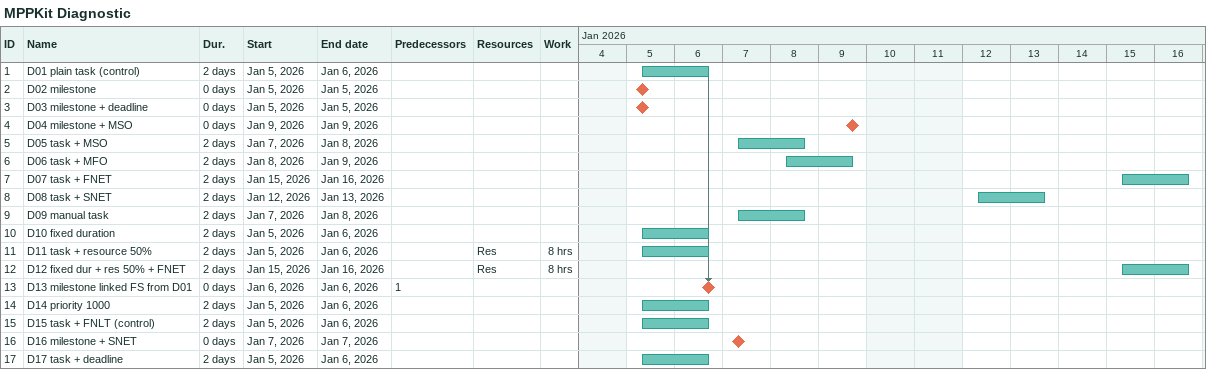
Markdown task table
MPPKit Diagnostic

| ID | Task | Duration | Start | Finish | Predecessors | Resources | Work (h) |
|---|---|---|---|---|---|---|---|
| 1 | D01 plain task (control) | 2d | 2026-01-05 | 2026-01-06 |  |  |  |
| 2 | D02 milestone | 0d | 2026-01-05 | 2026-01-05 |  |  |  |
| 3 | D03 milestone + deadline | 0d | 2026-01-05 | 2026-01-05 |  |  |  |
| 4 | D04 milestone + MSO | 0d | 2026-01-09 | 2026-01-09 |  |  |  |
| 5 | D05 task + MSO | 2d | 2026-01-07 | 2026-01-08 |  |  |  |
| 6 | D06 task + MFO | 2d | 2026-01-08 | 2026-01-09 |  |  |  |
| 7 | D07 task + FNET | 2d | 2026-01-15 | 2026-01-16 |  |  |  |
| 8 | D08 task + SNET | 2d | 2026-01-12 | 2026-01-13 |  |  |  |
| 9 | D09 manual task | 2d | 2026-01-07 | 2026-01-08 |  |  |  |
| 10 | D10 fixed duration | 2d | 2026-01-05 | 2026-01-06 |  |  |  |
| 11 | D11 task + resource 50% | 2d | 2026-01-05 | 2026-01-06 |  | Res | 8 |
| 12 | D12 fixed dur + res 50% + FNET | 2d | 2026-01-15 | 2026-01-16 |  | Res | 8 |
| 13 | D13 milestone linked FS from D01 | 0d | 2026-01-06 | 2026-01-06 | 1 |  |  |
| 14 | D14 priority 1000 | 2d | 2026-01-05 | 2026-01-06 |  |  |  |
| 15 | D15 task + FNLT (control) | 2d | 2026-01-05 | 2026-01-06 |  |  |  |
| 16 | D16 milestone + SNET | 0d | 2026-01-07 | 2026-01-07 |  |  |  |
| 17 | D17 task + deadline | 2d | 2026-01-05 | 2026-01-06 |  |  |  |
